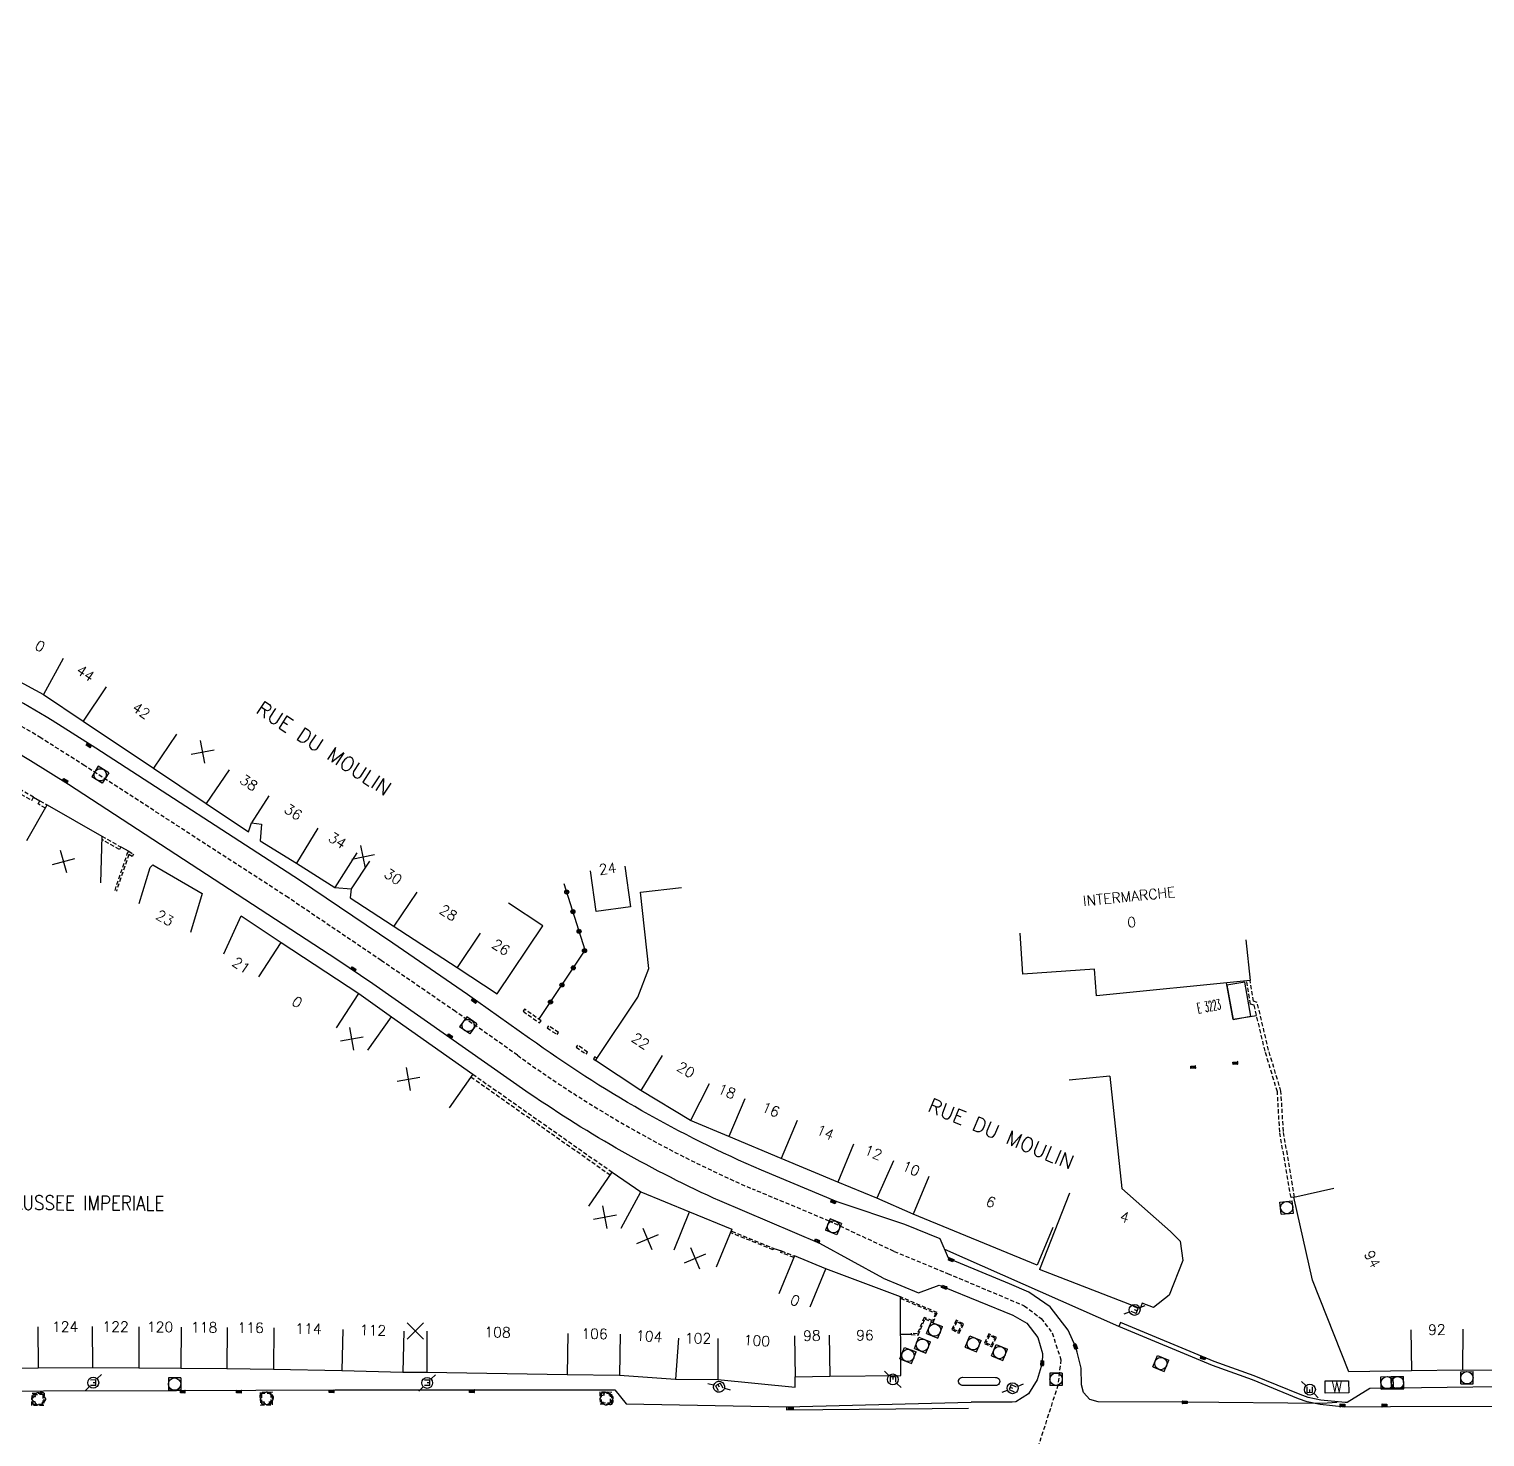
# Model space of a CAD drawing. Header units: millimetres. Extents: x 156998 to 158000, y 123000 to 124000.
# Drawn here: x 157348.8 to 157526.2, y 123499.2 to 123670.8 of the extents above; entities that cross this region are included whole.
import ezdxf
from ezdxf.enums import TextEntityAlignment as Align

# ---------------------------------------------------------------- set-up
doc = ezdxf.new("R2010")
doc.units = ezdxf.units.MM
doc.linetypes.add('DASHED', pattern=[0.75, 0.5, -0.25])
doc.layers.get('0').update_dxf_attribs({"linetype": 'CONTINUOUS'})
for name, color, linetype in [('W0001', 6, 'DASHED'), ('W0008', 7, 'CONTINUOUS'), ('W0100', 7, 'CONTINUOUS'), ('W0112', 1, 'DASHED'), ('W0300', 7, 'CONTINUOUS'), ('W0322', 7, 'CONTINUOUS'), ('W0334', 7, 'CONTINUOUS'), ('W0400', 7, 'CONTINUOUS'), ('W0420', 7, 'CONTINUOUS'), ('W0471', 7, 'CONTINUOUS'), ('W0984', 7, 'CONTINUOUS'), ('W0989', 7, 'CONTINUOUS'), ('W0991', 7, 'CONTINUOUS'), ('W1102', 7, 'CONTINUOUS')]:
    doc.layers.add(name, color=color, linetype=linetype)
doc.styles.get("Standard").update_dxf_attribs({"font": 'romans.shx', "width": 0.85})

# ---------------------------------------------------------------- blocks, each defined once
blk = doc.blocks.new('T471')
for p, q in [((-0.333334, 0.333334), (-0.333334, -0.333334)), ((-0.333334, 0.333334), (0.333334, 0.333334)), ((-0.333334, 0), (0, 0)), ((0.500001, 0.500001), (1.000002, 1.000002)), ((-0.500001, -0.500001), (-1.000002, -1.000002)), ((-0.333334, -0.333334), (0.333334, -0.333334))]:
    blk.add_line(p, q)
blk.add_ellipse((0, 0), major_axis=(0.471405, 0.471405), ratio=1, start_param=5.4977871438, end_param=11.780972451)
blk = doc.blocks.new('T400')
for p, q in [((-0.15, 0.3), (0.15, 0.3)), ((-0.15, -0.25), (-0.15, 0.3)), ((-0.15, 0.15), (0.15, 0.15)), ((-0.15, 0), (0.15, 0)), ((0.15, 0.3), (0.15, -0.25)), ((-0.15, -0.15), (0.15, -0.15)), ((-0.15, -0.25), (-0.15, -0.3)), ((-0.15, -0.3), (0.15, -0.3)), ((0.15, -0.3), (0.15, -0.25))]:
    blk.add_line(p, q)
blk = doc.blocks.new('T420')
for p, q in [((0.75, 0.75), (-0.75, 0.75)), ((-0.75, 0.75), (-0.75, -0.75)), ((0.75, 0.75), (0.75, -0.75)), ((0.75, -0.75), (-0.75, -0.75))]:
    blk.add_line(p, q)
blk.add_ellipse((0, 0), major_axis=(-0.53, 0.53), ratio=1, start_param=3.926991, end_param=10.210176)
blk = doc.blocks.new('t991o')
at = {"color": 0, "linetype": 'Continuous'}
for p, q in [((-1, 1), (1, -1)), ((-1, -1), (1, 1))]:
    blk.add_line(p, q, dxfattribs=at)
blk = doc.blocks.new('t322o')
at = {"color": 0, "linetype": 'Continuous'}
for radius in [0.25, 0.15]:
    blk.add_circle((0, 0), radius, dxfattribs=at)
blk = doc.blocks.new('T300')
for p, q in [((-0.8, 0.51), (-0.86, 0.34)), ((-0.86, 0.34), (-0.86, 0.17)), ((-0.86, 0.17), (-0.74, 0.06)), ((-0.69, 0.63), (-0.8, 0.51)), ((-0.8, -0.06), (-0.74, 0.06)), ((-0.74, 0.06), (-0.69, 0.11)), ((-0.57, 0.69), (-0.69, 0.63)), ((-0.46, 0.69), (-0.57, 0.69)), ((-0.29, 0.63), (-0.46, 0.69)), ((-0.29, 0.63), (-0.17, 0.74)), ((-0.23, 0.57), (-0.29, 0.63)), ((-0.17, 0.74), (-0.06, 0.8)), ((-0.06, 0.8), (0.06, 0.8)), ((0.06, 0.8), (0.23, 0.74)), ((0.23, 0.74), (0.34, 0.63)), ((0.34, 0.63), (0.4, 0.51)), ((0.46, 0.46), (0.34, 0.46)), ((0.4, 0.51), (0.4, 0.46)), ((0.57, 0.4), (0.46, 0.46)), ((0.57, 0.4), (0.69, 0.29)), ((0.69, 0.29), (0.74, 0.17)), ((0.74, 0.06), (0.69, -0.17)), ((0.74, 0.17), (0.74, 0.06)), ((-0.8, -0.17), (-0.8, -0.06)), ((-0.8, -0.23), (-0.8, -0.17)), ((-0.74, -0.34), (-0.8, -0.23)), ((-0.69, -0.4), (-0.74, -0.34)), ((-0.51, -0.46), (-0.69, -0.4)), ((-0.4, -0.46), (-0.51, -0.46)), ((-0.4, -0.46), (-0.34, -0.46)), ((-0.34, -0.46), (-0.34, -0.4)), ((-0.34, -0.51), (-0.34, -0.46)), ((-0.29, -0.63), (-0.34, -0.51)), ((-0.17, -0.74), (-0.29, -0.63)), ((-0.06, -0.8), (-0.17, -0.74)), ((0.06, -0.8), (-0.06, -0.8)), ((0.17, -0.74), (0.06, -0.8)), ((0.23, -0.69), (0.17, -0.74)), ((0.29, -0.46), (0.23, -0.46)), ((0.29, -0.63), (0.23, -0.69)), ((0.46, -0.4), (0.29, -0.46)), ((0.34, -0.51), (0.29, -0.63)), ((0.34, -0.51), (0.34, -0.46)), ((0.57, -0.34), (0.46, -0.4)), ((0.63, -0.29), (0.57, -0.34)), ((0.69, -0.17), (0.63, -0.29))]:
    blk.add_line(p, q)

msp = doc.modelspace()

# ---------------------------------------------------------------- linework, layer by layer
at = {"layer": 'W0001'}
msp.add_lwpolyline([(157454.17, 123521.81), (157446.27, 123525.5), (157437.04, 123529.36, -0.054966), (157408.3, 123545.71), (157400.73, 123551.04), (157391.68, 123557.27), (157380.34, 123564.93), (157355.56, 123581), (157350.22, 123584.39, 0.078623), (157327.22, 123594.12)], format="xyb", dxfattribs=at)
msp.add_lwpolyline([(157454.17, 123521.81), (157460.7, 123519.12), (157470.04, 123515.18), (157472.1, 123513.61), (157473.44, 123511.88), (157474.49, 123508.59), (157474.14, 123505.52), (157471.07, 123495.97)], dxfattribs=at)
at = {"layer": 'W0008'}
for points in [[(157582.48, 123690.51), (157591.52, 123655, -0.100514), (157591.56, 123649.51, -0.066719), (157585.66, 123630.34), (157580.49, 123618.36, 0.094676), (157570.69, 123578.94), (157570.5, 123562.18), (157571.67, 123549.49), (157572.33, 123546.27), (157575.61, 123531.21), (157579.84, 123511.12, -0.379767), (157574.52, 123503.14), (157549.43, 123502.99), (157531.62, 123502.9), (157514.68, 123502.88), (157509.09, 123502.84), (157506.1, 123503.14), (157504.5, 123503.47), (157503.45, 123503.85), (157497.86, 123506.14), (157492.98, 123507.9), (157481.57, 123512.67), (157460.34, 123522.05)], [(157455.5, 123525.09), (157447.25, 123527.84), (157438.03, 123531.69, -0.05497), (157409.77, 123547.77), (157402.18, 123553.12), (157393.1, 123559.37), (157381.74, 123567.04), (157356.93, 123583.13), (157351.57, 123586.53, 0.07879), (157327.79, 123596.59)], [(157452.85, 123518.54), (157445.11, 123522.78), (157432.95, 123527.95, -0.044393), (157409.73, 123541.07), (157399.62, 123548.12), (157390.66, 123554.4), (157386.29, 123557.37), (157353.58, 123578.71), (157348.94, 123581.61, 0.093855), (157321.73, 123592.33)]]:
    msp.add_lwpolyline(points, format="xyb", dxfattribs=at)
for points in [[(157508.18, 123503.37), (157506.34, 123503.28), (157489.58, 123503.41), (157479.05, 123503.46), (157478.03, 123503.74), (157477.27, 123504.62), (157477.03, 123505.55), (157476.96, 123507.57), (157476.49, 123509.54), (157476.27, 123510.2), (157475.37, 123512.22), (157473.18, 123515.04), (157470.59, 123516.82), (157468.24, 123517.87), (157461.11, 123520.8), (157460.8, 123520.98), (157459.79, 123523.32), (157455.5, 123525.09)], [(157452.85, 123518.54), (157457.16, 123516.77), (157459.66, 123517.68), (157460.29, 123517.44), (157468.64, 123514.03), (157470.36, 123513.06), (157471.68, 123511.31), (157472.25, 123509.38), (157472.23, 123508.19), (157471.61, 123506.15), (157470.57, 123504.45), (157469.02, 123503.46), (157468.57, 123503.42), (157463.56, 123503.43)], [(157334.27, 123504.78), (157366.75, 123504.87), (157386.08, 123504.93), (157402.31, 123504.94), (157420.13, 123504.94), (157421.52, 123503.22), (157441.06, 123502.87), (157441.06, 123502.51), (157463.23, 123502.68)], [(157441.06, 123502.87), (157463.56, 123503.43)]]:
    msp.add_lwpolyline(points, dxfattribs=at)
at = {"layer": 'W0100'}
for points in [[(157347.12, 123597.2), (157344.74, 123592.8), (157350.55, 123589.67), (157355.38, 123586.45), (157363.94, 123580.69), (157370.36, 123576.38), (157375.53, 123572.94), (157375.87, 123574.04), (157377.1, 123573.88), (157376.92, 123571.86), (157381.35, 123569.13), (157386.03, 123566.17), (157388.03, 123565.98), (157387.91, 123564.9), (157400.94, 123556.41), (157405.81, 123553.2), (157411.36, 123561.49), (157407.2, 123564.27)], [(157348.5, 123571.9), (157350.99, 123576.24), (157357.65, 123572.41), (157357.47, 123566.75)], [(157362.21, 123564.23), (157363.53, 123568.59), (157363.84, 123568.91), (157369.87, 123565.45), (157368.43, 123560.66)], [(157421.36, 123568.77), (157422.06, 123563.82), (157417.87, 123563.23), (157417.18, 123568.18)], [(157471.59, 123520.11), (157456.5, 123526.33), (157452.08, 123528.29), (157447.33, 123530.24), (157440.41, 123533.15), (157434.05, 123535.81), (157429.38, 123537.76), (157423.32, 123541.42), (157417.81, 123545.09), (157422.97, 123552.8), (157424.31, 123556.3), (157423.29, 123565.61), (157428.26, 123566.15)], [(157372.5, 123558.09), (157374.6, 123562.7), (157379.51, 123559.46), (157388.97, 123553.23), (157392.95, 123550.39), (157402.85, 123543.4), (157399.97, 123539.31)], [(157497.05, 123559.79), (157497.55, 123554.81), (157478.82, 123552.95), (157478.6, 123556.2), (157469.88, 123555.6), (157469.54, 123560.59)], [(157480.48, 123543.16), (157481.92, 123529.48), (157487.85, 123524.23), (157489.02, 123523.05), (157489.36, 123520.7), (157487.7, 123516.46), (157485.8, 123514.96), (157484.41, 123515.5), (157484.15, 123514.83), (157471.91, 123519.6)], [(157480.48, 123543.16), (157475.5, 123542.69)], [(157416.99, 123527.34), (157419.82, 123531.46), (157423.32, 123529.06), (157429.26, 123526.62), (157434.4, 123524.53), (157432.51, 123519.9)], [(157540.84, 123507.18), (157523.43, 123507.32), (157517.22, 123507.23), (157509.58, 123507.12), (157505.14, 123518.32), (157502.87, 123528.4), (157507.75, 123529.5)], [(157341.57, 123512.53), (157341.61, 123507.53), (157349.87, 123507.6), (157356.49, 123507.64), (157362.13, 123507.62), (157367.27, 123507.57), (157372.86, 123507.52), (157378.55, 123507.47), (157386.89, 123507.3), (157394.31, 123507.1), (157397.25, 123507.09), (157414.34, 123506.81), (157420.72, 123506.71), (157427.55, 123506.22), (157432.69, 123506.21), (157442.11, 123505.24), (157442.14, 123506.51), (157446.33, 123506.58), (157454.98, 123506.67), (157454.94, 123516.26), (157445.85, 123519.69), (157442.04, 123521.25), (157440.14, 123516.63)]]:
    msp.add_lwpolyline(points, dxfattribs=at)
for points in [[(157496.91, 123554.64), (157494.74, 123554.24), (157495.48, 123550.07), (157497.65, 123550.48)], [(157509.56, 123506.03), (157509.58, 123504.55), (157506.71, 123504.53), (157506.69, 123506.01)]]:
    msp.add_lwpolyline(points, close=True, dxfattribs=at)
at = {"layer": 'W0112'}
for points in [[(157349.33, 123577.18), (157338.87, 123583.12), (157338.64, 123582.72), (157349.1, 123576.78)], [(157411.17, 123549.9), (157409.16, 123551.32), (157408.99, 123551.07), (157410.99, 123549.65)], [(157413.12, 123548.23), (157413.29, 123548.48), (157412.08, 123549.3), (157411.91, 123549.05)], [(157416.65, 123545.86), (157416.82, 123546.11), (157415.59, 123546.94), (157415.42, 123546.69)], [(157461.75, 123513.41), (157461.2, 123512.27), (157462.1, 123511.83), (157462.65, 123512.97)], [(157461.82, 123513.21), (157461.4, 123512.34), (157462.03, 123512.03), (157462.45, 123512.9)], [(157465.74, 123511.75), (157465.18, 123510.6), (157466.1, 123510.18), (157466.65, 123511.32)], [(157465.81, 123511.55), (157465.39, 123510.67), (157466.03, 123510.38), (157466.45, 123511.25)], [(157349.14, 123504.53), (157350.6, 123504.54), (157350.57, 123503.01), (157349.11, 123503.01)], [(157349.29, 123504.38), (157350.45, 123504.39), (157350.43, 123503.16), (157349.26, 123503.16)], [(157378.42, 123504.63), (157376.95, 123504.61), (157376.97, 123503.08), (157378.44, 123503.1)], [(157378.27, 123504.48), (157377.1, 123504.46), (157377.11, 123503.23), (157378.28, 123503.25)], [(157418.35, 123503.24), (157419.8, 123503.17), (157419.78, 123504.61), (157418.33, 123504.67)], [(157418.5, 123503.38), (157419.64, 123503.33), (157419.63, 123504.46), (157418.48, 123504.52)]]:
    msp.add_lwpolyline(points, close=True, dxfattribs=at)
for points in [[(157350.77, 123575.84), (157349.87, 123576.34), (157350.1, 123576.74), (157350.99, 123576.24)], [(157357.65, 123572.41), (157359.96, 123571.1), (157359.79, 123570.79), (157357.64, 123572.01)], [(157359.25, 123565.8), (157360.74, 123570.27), (157360.92, 123570.57), (157361.51, 123570.22), (157361.33, 123569.92), (157360.92, 123570.17), (157359.42, 123565.71)], [(157502.87, 123528.4), (157502.54, 123528.36), (157501.16, 123536.38), (157500.88, 123541.25), (157499.38, 123546.21), (157498.04, 123551.8), (157497.6, 123551.95), (157497.14, 123554.77)], [(157502.98, 123528.42), (157501.61, 123536.43), (157501.32, 123541.33), (157499.81, 123546.33), (157498.42, 123552.15), (157497.96, 123552.3), (157497.55, 123554.81)], [(157417.98, 123545.34), (157417.72, 123545.51), (157417.55, 123545.26), (157417.81, 123545.09)], [(157402.62, 123543.07), (157419.59, 123531.13)], [(157402.85, 123543.4), (157419.82, 123531.46)], [(157434.39, 123524.26), (157439.52, 123522.17), (157439.45, 123521.99), (157434.31, 123524.07)], [(157441.97, 123521.06), (157440.37, 123521.67), (157440.44, 123521.86), (157442.04, 123521.25)], [(157454.94, 123516.09), (157459.23, 123514.26), (157458.86, 123513.36), (157457.83, 123513.77), (157457.01, 123511.77), (157456.26, 123511.82), (157456.25, 123511.67), (157457.11, 123511.61), (157457.92, 123513.58), (157458.94, 123513.16), (157459.42, 123514.34), (157454.94, 123516.26)]]:
    msp.add_lwpolyline(points, dxfattribs=at)
at = {"layer": 'W0322'}
msp.add_lwpolyline([(157410.9, 123550.08), (157416.52, 123558.53), (157413.96, 123566.62)], dxfattribs=at)
at = {"layer": 'W0334'}
for points in [[(157349.33, 123577.18), (157350.1, 123576.74)], [(157359.96, 123571.1), (157360.92, 123570.57)], [(157498.35, 123550.51), (157495.48, 123550.07), (157494.67, 123554.53)], [(157439.52, 123522.17), (157440.44, 123521.86)], [(157574.51, 123503.71), (157571.77, 123505.86), (157512.15, 123505.09), (157509.37, 123503.37), (157509.12, 123503.37), (157506.18, 123503.67), (157504.64, 123503.99), (157503.64, 123504.35), (157498.05, 123506.64), (157493.17, 123508.4), (157481.78, 123513.16), (157481.57, 123512.67)], [(157456.25, 123511.67), (157454.96, 123511.69)]]:
    msp.add_lwpolyline(points, dxfattribs=at)
msp.add_lwpolyline([(157462.52, 123506.47), (157466.52, 123506.45, -1.084157), (157466.52, 123505.47), (157462.61, 123505.47, -1.05513)], format="xyb", close=True, dxfattribs=at)
at = {"layer": 'W1102'}
for p, q in [((157352.92, 123594.07), (157350.55, 123589.67)), ((157358.16, 123590.61), (157355.38, 123586.45)), ((157366.73, 123584.84), (157363.94, 123580.69)), ((157373.15, 123580.52), (157370.36, 123576.38)), ((157377.97, 123577.33), (157375.87, 123574.04)), ((157383.97, 123573.39), (157381.35, 123569.13)), ((157388.7, 123570.4), (157386.03, 123566.17)), ((157390.25, 123569.39), (157388.03, 123565.98)), ((157396.01, 123565.59), (157393.23, 123561.43)), ((157376.76, 123555.28), (157379.51, 123559.46)), ((157386.22, 123549.05), (157388.97, 123553.23)), ((157390.04, 123546.32), (157392.95, 123550.39)), ((157425.91, 123545.7), (157423.32, 123541.42)), ((157435.98, 123540.42), (157434.05, 123535.81)), ((157442.35, 123537.76), (157440.41, 123533.15)), ((157449.23, 123534.87), (157447.33, 123530.24)), ((157454.11, 123532.86), (157452.08, 123528.29)), ((157458.4, 123530.95), (157456.5, 123526.33)), ((157475.54, 123528.92), (157471.91, 123519.6)), ((157427.37, 123522), (157429.26, 123526.62)), ((157443.95, 123515.06), (157445.85, 123519.69)), ((157356.46, 123512.64), (157356.49, 123507.64)), ((157362.14, 123512.62), (157362.13, 123507.62)), ((157349.83, 123512.6), (157349.87, 123507.6)), ((157367.32, 123512.57), (157367.27, 123507.57)), ((157372.9, 123512.52), (157372.86, 123507.52)), ((157378.6, 123512.47), (157378.55, 123507.47)), ((157386.99, 123512.29), (157386.89, 123507.3)), ((157394.44, 123512.1), (157394.31, 123507.1)), ((157397.26, 123512.09), (157397.25, 123507.09)), ((157414.42, 123511.81), (157414.34, 123506.81)), ((157420.8, 123511.71), (157420.72, 123506.71)), ((157427.91, 123511.22), (157427.55, 123506.22)), ((157432.71, 123511.21), (157432.69, 123506.21)), ((157442.05, 123511.5), (157442.14, 123506.51)), ((157446.28, 123511.58), (157446.33, 123506.58)), ((157517.15, 123512.23), (157517.22, 123507.23)), ((157523.47, 123512.32), (157523.43, 123507.32))]:
    msp.add_line(p, q, dxfattribs=at)
for points in [[(157403.73, 123560.58), (157400.94, 123556.41)], [(157431.65, 123542.23), (157429.38, 123537.76)], [(157420.93, 123524.63), (157423.32, 123529.06)], [(157473.5, 123524.73), (157471.59, 123520.11)]]:
    msp.add_lwpolyline(points, dxfattribs=at)

# ---------------------------------------------------------------- block references
at = {"layer": 'W0300'}
for p, rotation in [((157349.96, 123503.79), 268.79359527888), ((157377.77, 123503.9), 0.744312220995171), ((157419.11, 123503.86), 177.294377611685)]:
    msp.add_blockref('T300', p, dxfattribs=dict(at, rotation=rotation))
at = {"layer": 'W0322'}
for p, rotation in [((157414.29, 123565.6), 107.5187541875499), ((157415.04, 123563.21), 107.5187541875499), ((157415.79, 123560.83), 107.5187541875499), ((157416.46, 123558.46), 56.3844038775305), ((157415.08, 123556.37), 56.3844038775305), ((157413.7, 123554.29), 56.3844038775305), ((157412.31, 123552.21), 56.3844038775305)]:
    msp.add_blockref('t322o', p, dxfattribs=dict(at, rotation=rotation))
at = {"layer": 'W0400'}
for p, rotation in [((157356.05, 123583.49), 57.62121850182202), ((157353.19, 123579.17), 58.03435149046195), ((157388.3, 123556.21), 56.37418044015515), ((157403, 123552.33), 55.46798308172001), ((157400.07, 123548.04), 54.97985231536803), ((157495.76, 123544.76), 95.31497993278039), ((157490.63, 123544.27), 95.31497993278039), ((157446.76, 123527.86), 247.294247677098), ((157444.81, 123523.09), 66.984443919577), ((157461.11, 123520.8), 247.643041013596), ((157460.29, 123517.44), 69.29140980184468), ((157476.27, 123510.2), 198.0640507397713), ((157472.23, 123508.19), 359.1483268843175), ((157491.79, 123508.82), 250.117022875837), ((157367.51, 123504.7), 90.15085370095629), ((157374.36, 123504.72), 89.49226294899694), ((157385.65, 123504.76), 90.17281909180122), ((157402.76, 123504.77), 90.03423487710073), ((157441.56, 123502.68), 269.9481832810315), ((157489.58, 123503.41), 269.5619029509842), ((157508.8, 123503.03), 270.409571209574), ((157513.91, 123503.02), 270.0794632976881)]:
    msp.add_blockref('T400', p, dxfattribs=dict(at, rotation=rotation))
at = {"layer": 'W0420'}
for p, rotation in [((157357.44, 123579.9), 327.621218501822), ((157402.28, 123549.35), 324.9798523153681), ((157502.02, 123527.15), 185.835412894961), ((157446.8, 123524.8), 336.984443919577), ((157459.11, 123512.22), 158.032999018278), ((157457.62, 123510.37), 158.032999018278), ((157463.82, 123510.55), 158.032999018278), ((157455.87, 123509.13), 158.032999018278), ((157467.02, 123509.48), 158.032999018278), ((157486.68, 123508.13), 157.309968083437), ((157366.51, 123505.64), 0.15085370095637), ((157514.25, 123505.79), 180.8077630912159), ((157515.51, 123505.8), 180.8077630912159), ((157523.98, 123506.4), 180.293782332032)]:
    msp.add_blockref('T420', p, dxfattribs=dict(at, rotation=rotation))
msp.add_blockref('T420', (157473.91, 123506.22), dxfattribs=at)
at = {"layer": 'W0471'}
for p, rotation in [((157483.48, 123514.68), 157.309968083437), ((157356.59, 123505.8), 180.3107097160967), ((157397.28, 123505.78), 179.888916485136), ((157432.85, 123505.31), 299.7538453051241), ((157454.02, 123506.2), 270.2151742001291), ((157468.62, 123505.13), 336.590383909959), ((157504.84, 123504.96), 90.72806724226028)]:
    msp.add_blockref('T471', p, dxfattribs=dict(at, rotation=rotation))
at = {"layer": 'W0991'}
for p, rotation in [((157369.93, 123582.69), 56.07086170025365), ((157389.48, 123569.9), 56.99058433139412), ((157352.99, 123569.32), 60.11291554071352), ((157388.1, 123547.71), 54.44733002078903), ((157395.01, 123542.81), 54.78992464315439), ((157418.96, 123525.99), 55.46068863831607), ((157424.15, 123523.31), 67.74576053354255), ((157429.94, 123520.95), 67.8337604670723), ((157395.84, 123512.1), 89.88891648602889)]:
    msp.add_blockref('t991o', p, dxfattribs=dict(at, rotation=rotation))

# ---------------------------------------------------------------- texts
at = {"layer": 'W0984'}
for s, rotation, p in [('INTERMARCHE', 5.6809, (157482.82, 123565.07)), ('W', 0.4053, (157508.14, 123505.28))]:
    msp.add_text(s, height=1.25, rotation=rotation, dxfattribs=at).set_placement(p, align=Align.MIDDLE)
at = {"layer": 'W0984', "width": 0.4}
msp.add_text('E 3223', height=1.25, rotation=10.6627, dxfattribs=at).set_placement((157492.55, 123551.68), align=Align.MIDDLE)
at = {"layer": 'W0989'}
for rotation, p in [(327.0294, (157384.69, 123583.11)), (337.6445, (157467.21, 123536.14))]:
    msp.add_text('RUE DU MOULIN', height=1.75, rotation=rotation, dxfattribs=at).set_placement(p, align=Align.MIDDLE)
at = {"layer": 'W0989', "insert": (157344.09, 123528.64), "char_height": 1.75, "attachment_point": 1, "rotation": 359.7392}
msp.add_mtext_dynamic_manual_height_columns('CHAUSSEE IMPERIALE', width=48.9758, gutter_width=12.5, heights=[0], dxfattribs=at)
at = {"layer": 'W0991'}
for s, rotation, p in [('0', 331.6521, (157350.12, 123595.58)), ('44', 326.2864, (157355.65, 123592.28)), ('42', 326.0894, (157362.45, 123587.72)), ('38', 326.419, (157375.55, 123578.93)), ('36', 326.7473, (157380.97, 123575.36)), ('34', 327.7194, (157386.35, 123571.89)), ('30', 326.5543, (157393.13, 123567.49)), ('24', 8.0317, (157419.27, 123568.47)), ('23', 330.1757, (157365.32, 123562.44)), ('28', 326.9845, (157399.87, 123563.08)), ('0', 5.6809, (157483.12, 123561.94)), ('26', 326.6804, (157406.28, 123558.88)), ('21', 326.5945, (157374.63, 123556.68)), ('0', 326.6568, (157381.45, 123552.19)), ('22', 326.1765, (157423.3, 123547.45)), ('20', 328.8583, (157428.82, 123543.94)), ('18', 337.3109, (157433.81, 123541.32)), ('16', 337.3477, (157439.16, 123539.09)), ('14', 337.2155, (157445.8, 123536.31)), ('12', 337.6252, (157451.65, 123533.87)), ('10', 336.0693, (157456.25, 123531.91)), ('6', 337.5973, (157465.98, 123527.83)), ('4', 342.4517, (157482.28, 123525.99)), ('94', 298.561, (157512.45, 123520.86)), ('0', 337.6612, (157442.11, 123515.82)), ('124', 0.3107, (157353.16, 123512.62)), ('122', 359.8141, (157359.32, 123512.63)), ('120', 359.5038, (157364.74, 123512.6)), ('118', 359.4923, (157370.11, 123512.55)), ('116', 359.4997, (157375.77, 123512.5)), ('114', 358.7682, (157382.82, 123512.38)), ('112', 358.4962, (157390.69, 123512.2)), ('92', 0.8412, (157520.31, 123512.27)), ('108', 359.0408, (157405.86, 123511.95)), ('106', 359.1425, (157417.68, 123511.76)), ('104', 355.8407, (157424.34, 123511.46)), ('102', 359.8775, (157430.29, 123511.21)), ('100', 356.5803, (157437.46, 123510.93)), ('98', 0.9925, (157444.16, 123511.54)), ('96', 0.2152, (157450.62, 123511.59))]:
    msp.add_text(s, height=1.25, rotation=rotation, dxfattribs=at).set_placement(p, align=Align.MIDDLE)

doc.saveas('drawing.dxf')
